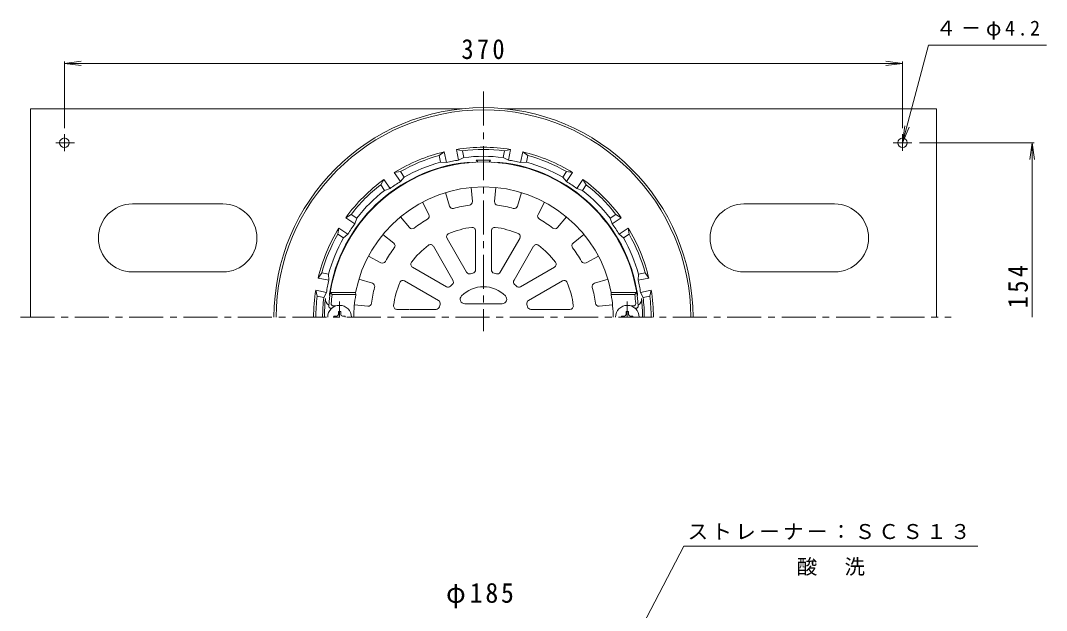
# Model space of a CAD drawing. Units: millimetres, scale not verified. Extents: x -236 to 233, y -346 to 370.
# Drawn here: x -236.5 to 216.4, y 109.5 to 369.8 of the extents above; entities that cross this region are included whole.
import ezdxf

# ---------------------------------------------------------------- set-up
doc = ezdxf.new("R2010")
doc.units = ezdxf.units.MM
doc.header["$LTSCALE"] = 3
doc.linetypes.add('CHAIN1', pattern=[8, 5, -1, 1, -1])
for name, color, linetype, lineweight in [('0-0_通り芯', 3, 'Continuous', 9), ('0-2_仕上', 6, 'Continuous', 9), ('0-4_その他', 7, 'Continuous', 9), ('0-5_寸法', 7, 'Continuous', 9), ('0-A', 2, 'Continuous', 9)]:
    doc.layers.add(name, color=color, linetype=linetype, lineweight=lineweight)
doc.styles.add('ＭＳ ゴシック', font='')
doc.styles.get('ＭＳ ゴシック').set_extended_font_data('MS Gothic')

msp = doc.modelspace()

# ---------------------------------------------------------------- linework, layer by layer
at = {"layer": '0-0_通り芯', "linetype": 'CHAIN1'}
for p, q in [((-32.1, 338.413), (-32.1, 232.776)), ((-236.459, 238.874), (174.28, 238.874))]:
    msp.add_line(p, q, dxfattribs=at)
at = {"layer": '0-0_通り芯'}
for p, q in [((-41.351, 312.293), (-44.025, 312.919)), ((-22.849, 312.293), (-20.175, 312.919)), ((-21.114, 308.198), (-20.175, 312.919)), ((-51.649, 310.245), (-49.419, 311.847)), ((-51.063, 307.294), (-51.649, 310.245)), ((-48.48, 307.125), (-49.419, 311.847)), ((-40.764, 309.343), (-41.351, 312.293)), ((-23.436, 309.343), (-22.849, 312.293)), ((-23.436, 309.343), (-21.114, 308.198)), ((-12.551, 310.245), (-14.781, 311.846)), ((-13.137, 307.294), (-12.551, 310.245)), ((-51.063, 307.294), (-48.48, 307.125)), ((-77.474, 297.33), (-76.026, 299.664)), ((-73.352, 295.662), (-76.026, 299.664)), ((-68.743, 303.164), (-71.453, 302.72)), ((-67.072, 300.663), (-68.743, 303.164)), ((2.872, 300.663), (4.543, 303.164)), ((2.872, 300.663), (4.579, 298.717)), ((4.543, 303.164), (7.253, 302.72)), ((4.579, 298.717), (7.253, 302.72)), ((13.274, 297.33), (11.826, 299.664)), ((-75.803, 294.83), (-77.474, 297.33)), ((-75.803, 294.83), (-73.352, 295.662)), ((11.603, 294.83), (13.274, 297.33)), ((-90.557, 284.247), (-92.89, 282.8)), ((-88.056, 282.576), (-90.557, 284.247)), ((23.856, 282.576), (26.357, 284.247)), ((23.856, 282.576), (24.688, 280.126)), ((24.688, 280.126), (28.69, 282.8)), ((26.357, 284.247), (28.69, 282.8)), ((-96.39, 275.517), (-95.946, 278.227)), ((-91.944, 275.552), (-95.946, 278.227)), ((32.19, 275.517), (31.746, 278.227)), ((-93.889, 273.846), (-96.39, 275.517)), ((-93.889, 273.846), (-91.944, 275.552)), ((29.69, 273.846), (32.19, 275.517)), ((-103.471, 258.423), (-105.073, 256.193)), ((-100.521, 257.836), (-103.471, 258.423)), ((36.321, 257.836), (39.271, 258.423)), ((39.271, 258.423), (40.873, 256.193)), ((36.321, 257.836), (36.152, 255.254)), ((36.152, 255.254), (40.873, 256.193)), ((-105.519, 248.125), (-106.146, 250.798)), ((-101.425, 249.859), (-106.146, 250.798)), ((-102.569, 247.538), (-101.425, 249.859)), ((-102.569, 247.538), (-105.519, 248.125))]:
    msp.add_line(p, q, dxfattribs=at)
for points in [[(-40.764, 309.343), (-43.086, 308.198), (-44.025, 312.919)], [(-13.137, 307.294), (-15.72, 307.125), (-14.781, 311.846)], [(-67.072, 300.663), (-68.779, 298.717), (-71.453, 302.72)], [(11.603, 294.83), (9.152, 295.662), (11.826, 299.664)], [(-88.056, 282.576), (-88.888, 280.126), (-92.89, 282.8)], [(29.69, 273.846), (27.744, 275.552), (31.746, 278.227)], [(-100.521, 257.836), (-100.352, 255.254), (-105.073, 256.193)], [(38.369, 247.538), (37.225, 249.859), (41.946, 250.798)], [(38.369, 247.538), (41.319, 248.125), (41.946, 250.798)]]:
    msp.add_lwpolyline(points, dxfattribs=at)
for centre, radius, start, end in [((-32.1, 238.874), 92.5, 0, 180), ((-32.1, 238.874), 91.5, 0, 180), ((-32.1, 238.874), 75, 80.8513, 99.14867), ((-32.1, 238.874), 74, 82.8183, 97.18169), ((-32.1, 238.874), 75, 103.3513, 121.64867), ((-32.1, 238.874), 74, 105.3183, 119.68169), ((-32.1, 238.874), 70.19, 99.00459, 101.24998), ((-32.1, 238.874), 71, 82.99051, 97.00945), ((-32.1, 226.374), 81.867, 90, 92.21597), ((-38.514, 305.189), 4.416, 28.94321, 42.62891), ((-32.1, 226.374), 81.867, 87.78403, 90), ((-25.686, 305.189), 4.416, 137.37109, 151.05669), ((-32.1, 238.874), 70.19, 78.75, 80.99538), ((-32.1, 238.874), 75, 58.3513, 76.64867), ((-32.1, 238.874), 74, 60.3183, 74.68169), ((-32.1, 238.874), 68.728, 96.07076, 171.31079), ((-32.1, 238.874), 71, 105.49051, 119.50945), ((-32.1, 238.874), 70.19, 101.25, 103.49538), ((-39.1, 304.228), 3, 73.09863, 95.13419), ((-25.1, 304.228), 3, 84.86581, 106.90137), ((-32.1, 238.874), 68.728, 8.62746, 83.92924), ((-32.1, 238.874), 70.19, 76.50459, 78.74998), ((-32.1, 238.874), 71, 60.49051, 74.50945), ((-32.1, 238.874), 75, 125.8513, 144.14867), ((-32.1, 238.874), 75, 35.8513, 54.14867), ((-32.1, 238.874), 74, 127.8183, 142.18169), ((-32.1, 238.874), 71, 127.99051, 142.00945), ((-32.1, 238.874), 70.19, 123.75, 125.99538), ((-32.1, 238.874), 70.19, 121.50459, 123.74998), ((-32.1, 238.874), 70.19, 56.25, 58.49538), ((-32.1, 238.874), 70.19, 54.00459, 56.24998), ((-32.1, 238.874), 71, 37.99051, 52.00945), ((-32.1, 238.874), 74, 37.8183, 52.18169), ((-32.1, 238.874), 75, 148.3513, 166.64867), ((-32.1, 238.874), 70.19, 146.25, 148.49538), ((-32.1, 238.874), 70.19, 144.00459, 146.24998), ((-32.1, 238.874), 70.19, 33.75, 35.99538), ((-32.1, 238.874), 70.19, 31.50459, 33.74998), ((-32.1, 238.874), 75, 13.3513, 31.64867), ((-32.1, 238.874), 74, 150.3183, 164.68169), ((-32.1, 238.874), 71, 150.49051, 164.50945), ((-32.1, 238.874), 71, 15.49051, 29.50945), ((-32.1, 238.874), 74, 15.3183, 29.68169), ((-32.1, 238.874), 70.19, 166.50459, 168.74998), ((-32.1, 238.874), 70.19, 11.25, 13.49538), ((-32.1, 238.874), 75, 170.8513, 180), ((-32.1, 238.874), 70.19, 168.75, 170.99538), ((-97.067, 248.874), 3, 172.65503, 194.42902), ((32.867, 248.874), 3, 345.57211, 7.34497), ((-32.1, 238.874), 70.19, 9.00459, 11.24998), ((-32.1, 238.874), 75, 0, 9.14867), ((-32.1, 238.874), 74, 172.8183, 180), ((-32.1, 238.874), 71, 172.99051, 180), ((-19.6, 238.874), 82.69, 174.2384, 180), ((-98.887, 246.874), 3, 174.23843, 240.00945), ((34.687, 246.874), 3, 299.99051, 5.76157), ((-44.6, 238.874), 82.69, 0, 5.7616), ((-32.1, 238.874), 71, 0, 7.00945), ((-32.1, 238.874), 74, 0, 7.18169)]:
    msp.add_arc(centre, radius, start, end, dxfattribs=at)
at = {"layer": '0-2_仕上'}
for p, q in [((-37.6, 296.11), (-37.007, 289.942)), ((-26.6, 296.11), (-27.193, 289.942)), ((-48.922, 293.858), (-47.109, 287.932)), ((-15.278, 293.858), (-17.091, 287.932)), ((-59.085, 289.648), (-56.177, 284.177)), ((-5.115, 289.648), (-8.023, 284.177)), ((-68.683, 283.235), (-64.741, 278.454)), ((4.483, 283.235), (0.541, 278.454)), ((-35.6, 277.048), (-35.6, 259.784)), ((-28.6, 277.048), (-28.6, 259.784)), ((-76.461, 275.457), (-71.681, 271.514)), ((-48.156, 273.683), (-39.524, 258.733)), ((-16.044, 273.683), (-24.676, 258.733)), ((12.261, 275.457), (7.481, 271.514)), ((-54.218, 270.183), (-45.586, 255.233)), ((-9.982, 270.183), (-18.614, 255.233)), ((-82.875, 265.858), (-77.403, 262.95)), ((18.675, 265.858), (13.203, 262.95)), ((-63.41, 260.992), (-48.459, 252.36)), ((-0.79, 260.992), (-15.741, 252.36)), ((-87.084, 255.696), (-81.159, 253.883)), ((-66.91, 254.929), (-51.959, 246.298)), ((2.71, 254.929), (-12.241, 246.298)), ((22.884, 255.696), (16.959, 253.883)), ((-88.538, 249.874), (-99.711, 249.874)), ((-98.855, 248.874), (-99.711, 249.874)), ((-88.452, 248.874), (-88.538, 249.873)), ((24.252, 248.874), (24.338, 249.873)), ((24.338, 249.874), (35.511, 249.874)), ((34.655, 248.874), (35.511, 249.874)), ((-88.452, 248.874), (-98.855, 248.874)), ((-40.361, 244.874), (-23.839, 244.874)), ((24.252, 248.874), (34.655, 248.874)), ((-99, 242.874), (-99.415, 242.874)), ((-97.201, 243.874), (-98.329, 243.874)), ((-89.07, 244.348), (-83.168, 243.781)), ((-70.274, 242.374), (-64.991, 242.374)), ((-64.805, 242.374), (-53.01, 242.374)), ((6.074, 242.374), (-11.189, 242.374)), ((24.87, 244.348), (18.968, 243.781)), ((34.129, 243.874), (33.001, 243.874)), ((34.8, 242.874), (35.215, 242.874))]:
    msp.add_line(p, q, dxfattribs=at)
at = {"layer": '0-2_仕上', "color": 4, "linetype": 'CHAIN1'}
for p, q in [((-95.6, 238.874), (-95.6, 245.779)), ((31.4, 238.874), (31.4, 245.779))]:
    msp.add_line(p, q, dxfattribs=at)
at = {"layer": '0-2_仕上', "color": 4}
for p, q in [((-96.118, 240.123), (-96.351, 239.624)), ((-95.104, 241.373), (-95.082, 240.123)), ((-95.082, 240.123), (-94.849, 239.624)), ((30.882, 240.123), (30.649, 239.624)), ((31.897, 241.373), (31.918, 240.123)), ((31.918, 240.123), (32.151, 239.624)), ((-98.1, 239.37), (-96.849, 239.392)), ((-98.1, 239.37), (-98.1, 238.874)), ((-96.849, 239.392), (-96.351, 239.624)), ((-94.351, 239.392), (-94.849, 239.624)), ((-93.1, 239.37), (-94.351, 239.392)), ((-93.1, 239.37), (-93.1, 238.874)), ((28.9, 239.37), (30.151, 239.392)), ((28.9, 239.37), (28.9, 238.874)), ((30.151, 239.392), (30.649, 239.624)), ((32.65, 239.392), (32.151, 239.624)), ((33.9, 239.37), (32.65, 239.392)), ((33.9, 239.37), (33.9, 238.874))]:
    msp.add_line(p, q, dxfattribs=at)
for points in [[(-95.104, 241.373), (-96.096, 241.373), (-96.118, 240.123)], [(31.897, 241.373), (30.904, 241.373), (30.882, 240.123)]]:
    msp.add_lwpolyline(points, dxfattribs=at)
at = {"layer": '0-2_仕上'}
for centre, radius, start, end in [((-32.1, 238.874), 68.5, 4.248, 175.752), ((-32.1, 238.874), 57.5, 11.02888, 168.9711), ((-38.5, 289.798), 1.5, 277.16493, 5.48952), ((-25.7, 289.798), 1.5, 174.51088, 262.83612), ((-45.675, 288.371), 1.5, 197.01088, 285.33612), ((-32.1, 238.874), 49.825, 97.16351, 105.33641), ((-32.1, 238.874), 49.825, 74.66351, 82.83641), ((-18.525, 288.371), 1.5, 254.66493, 342.98952), ((-32.1, 238.874), 49.825, 119.66351, 127.83641), ((-57.501, 283.473), 1.5, 299.66493, 27.98952), ((-6.699, 283.473), 1.5, 152.01088, 240.33612), ((-32.1, 238.874), 49.825, 52.16351, 60.33641), ((-63.583, 279.409), 1.5, 219.51088, 307.83612), ((-32.1, 238.874), 40, 97.46205, 112.53793), ((-37.1, 277.048), 1.5, 0, 97.46184), ((-27.1, 277.048), 1.5, 82.53813, 179.99997), ((-32.1, 238.874), 40, 67.46205, 82.53793), ((-0.617, 279.409), 1.5, 232.16493, 320.48952), ((-46.857, 274.433), 1.5, 112.53813, 209.99997), ((-17.343, 274.433), 1.5, 330, 67.46184), ((-32.1, 238.874), 49.825, 142.16351, 150.33641), ((-72.635, 270.357), 1.5, 322.16493, 50.48952), ((-32.1, 238.874), 40, 127.46205, 142.53793), ((-55.517, 269.433), 1.5, 30, 127.46184), ((-8.683, 269.433), 1.5, 52.53813, 149.99997), ((-32.1, 238.874), 40, 37.46205, 52.53793), ((8.435, 270.357), 1.5, 129.51088, 217.83612), ((-32.1, 238.874), 49.825, 29.66351, 37.83641), ((-76.699, 264.275), 1.5, 242.01088, 330.33612), ((-62.66, 262.291), 1.5, 142.53813, 239.99997), ((-1.54, 262.291), 1.5, 300, 37.46184), ((12.499, 264.275), 1.5, 209.66493, 297.98952), ((-38.225, 259.483), 1.5, 209.99997, 286.55249), ((-32.1, 238.874), 20, 103.44771, 106.55229), ((-37.1, 259.784), 1.5, 283.44748, 0), ((-27.1, 259.784), 1.5, 179.99997, 256.55249), ((-32.1, 238.874), 20, 73.44771, 76.55229), ((-25.975, 259.483), 1.5, 253.44748, 330), ((-81.598, 252.448), 1.5, 344.66493, 72.98952), ((-32.1, 238.874), 40, 157.46205, 172.53793), ((-67.66, 253.63), 1.5, 60, 157.46184), ((-46.885, 254.483), 1.5, 313.44748, 30), ((-17.315, 254.483), 1.5, 149.99997, 226.55249), ((3.46, 253.63), 1.5, 22.53813, 119.99997), ((-32.1, 238.874), 40, 7.46205, 22.53793), ((17.398, 252.448), 1.5, 107.01088, 195.33612), ((-32.1, 238.874), 49.825, 164.66351, 172.83641), ((-47.709, 253.659), 1.5, 239.99997, 316.55249), ((-32.1, 238.874), 20, 133.44771, 136.55229), ((-32.1, 238.874), 13.5, 44.07935, 135.92065), ((-32.1, 238.874), 20, 43.44771, 46.55229), ((-16.491, 253.659), 1.5, 223.44748, 300), ((-32.1, 238.874), 49.825, 7.16351, 15.33641), ((-98.329, 244.874), 1, 174.8239, 270), ((-32.1, 238.874), 67.5, 171.48036, 174.82346), ((-32.1, 238.874), 57.232, 169.93721, 180), ((-83.025, 245.274), 1.5, 264.51088, 352.83612), ((-52.709, 244.999), 1.5, 343.44748, 60), ((-32.1, 238.874), 20, 163.44771, 166.55229), ((-40.361, 246.874), 2, 135.92184, 270), ((-23.839, 246.874), 2, 270, 44.07816), ((-11.491, 244.999), 1.5, 119.99997, 196.55249), ((-32.1, 238.874), 20, 13.44771, 16.55229), ((18.825, 245.274), 1.5, 187.16493, 275.48952), ((-32.1, 238.874), 57.232, 0, 10.06279), ((34.129, 244.874), 1, 270, 5.1761), ((-32.1, 238.874), 67.5, 5.17654, 8.51964), ((-99.415, 243.874), 1, 175.75238, 270), ((-70.274, 243.874), 1.5, 172.53813, 269.99997), ((-53.01, 243.874), 1.5, 269.99997, 346.55249), ((-11.189, 243.874), 1.5, 193.44748, 270), ((6.074, 243.874), 1.5, 270, 7.46184), ((35.215, 243.874), 1, 270, 4.24762)]:
    msp.add_arc(centre, radius, start, end, dxfattribs=at)
at = {"layer": '0-2_仕上', "color": 4}
for centre in [(-95.6, 238.874), (31.4, 238.874)]:
    msp.add_arc(centre, 5.25, 0, 180, dxfattribs=at)
at = {"layer": '0-4_その他'}
for p, q in [((-217.1, 350.872), (-209.664, 351.851)), ((-217.1, 351.772), (-217.1, 322.307)), ((-217.1, 350.872), (152.9, 350.872)), ((-217.1, 350.872), (-209.664, 349.893)), ((152.9, 350.872), (145.464, 351.851)), ((152.9, 350.872), (145.464, 349.893)), ((152.9, 351.772), (152.9, 322.307)), ((211.022, 315.874), (160.419, 315.874)), ((210.122, 315.874), (211.101, 308.438))]:
    msp.add_line(p, q, dxfattribs=at)
msp.add_lwpolyline([(210.122, 238.874), (210.122, 315.874), (209.143, 308.438)], dxfattribs=at)
at = {"layer": '0-5_寸法'}
for p, q in [((152.9, 315.874), (164.414, 358.845)), ((164.414, 358.845), (216.423, 358.845)), ((152.9, 315.874), (153.879, 323.309)), ((152.9, 315.874), (155.77, 322.803)), ((56.383, 137.887), (-1.433, 27.655)), ((56.383, 137.887), (186.094, 137.887))]:
    msp.add_line(p, q, dxfattribs=at)
at = {"layer": '0-A'}
for p, q in [((-232.1, 330.874), (-232.1, 238.874)), ((-232.1, 330.874), (-41.705, 330.874)), ((-22.495, 330.874), (167.9, 330.874)), ((167.9, 330.874), (167.9, 238.874)), ((-217.1, 319.608), (-217.1, 312.152)), ((152.9, 319.608), (152.9, 312.321)), ((-220.876, 315.874), (-212.576, 315.874)), ((148.753, 315.874), (157.012, 315.874)), ((-147.1, 288.874), (-187.1, 288.874)), ((122.9, 288.874), (82.9, 288.874)), ((-187.1, 258.874), (-147.1, 258.874)), ((82.9, 258.874), (122.9, 258.874))]:
    msp.add_line(p, q, dxfattribs=at)
for centre in [(-217.1, 315.874), (152.9, 315.874)]:
    msp.add_circle(centre, 2.1, dxfattribs=at)
for centre, start, end in [((-187.1, 273.874), 90, 270), ((-147.1, 273.874), 0, 90), ((-147.1, 273.874), 270, 90), ((82.9, 273.874), 90, 270), ((122.9, 273.874), 0, 90), ((122.9, 273.874), 270, 90)]:
    msp.add_arc(centre, 15, start, end, dxfattribs=at)

# ---------------------------------------------------------------- texts
at = {"layer": '0-4_その他', "color": 2, "char_height": 8.798, "attachment_point": 7, "style": 'ＭＳ ゴシック'}
for s, insert in [('\\T1.27;\\W0.9;370', (-41.85, 352.672)), ('\\T1.21;\\W0.95;φ185', (-48.6, 110.543))]:
    msp.add_mtext(s, dxfattribs=dict(at, insert=insert))
at = {"layer": '0-4_その他', "color": 2, "insert": (208.322, 242.858), "char_height": 8.798, "attachment_point": 7, "rotation": 90, "style": 'ＭＳ ゴシック'}
msp.add_mtext('\\T1.27;\\W0.9;154', dxfattribs=at)
at = {"layer": '0-5_寸法', "char_height": 6.598, "attachment_point": 7, "style": 'ＭＳ ゴシック'}
for s, insert in [('\\T1.23;４－φ4.2', (167.563, 361.367)), ('\\T1.17;ストレーナー：ＳＣＳ１３', (58.052, 140.712)), ('\\T1.17;酸\u3000洗', (106.238, 124.84))]:
    msp.add_mtext(s, dxfattribs=dict(at, insert=insert))

doc.saveas('drawing.dxf')
